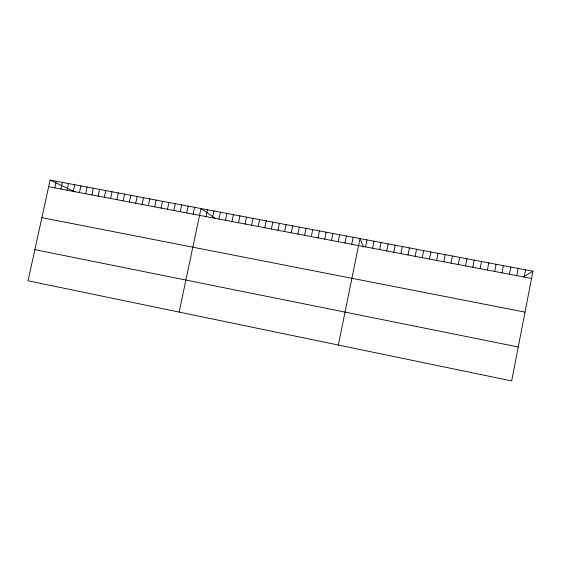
<?xml version="1.0" encoding="UTF-8"?>
<svg xmlns="http://www.w3.org/2000/svg" width="561" height="561" viewBox="0 0 561 561"><rect width="100%" height="100%" fill="white"/><g stroke="black" fill="none" stroke-linecap="round" stroke-linejoin="round"><path stroke-width="0.84" d="M509.388 274.224L510.791 267.043M516.758 275.626L518.161 268.431M524.142 277.029L525.545 269.827M532.95 271.222L511.66 380.926L28.05 280.802L50.104 180.074L532.95 271.222L523.715 276.797M472.797 267.274L474.206 260.136M480.083 268.656L481.485 261.51M487.383 270.044L488.785 262.885M494.697 271.433L496.106 264.266M502.032 272.828L503.441 265.655M436.633 260.402L438.043 253.306M443.828 261.77L445.245 254.666M451.044 263.144L452.461 256.026M458.281 264.519L459.69 257.394M465.532 265.893L466.934 258.761M408.001 254.967L409.418 247.906M415.133 256.321L416.55 249.252M422.286 257.681L423.695 250.599M429.453 259.042L430.862 251.952M372.595 248.235L374.012 241.223M379.643 249.575L381.059 242.548M386.704 250.921L388.128 243.888M393.787 252.268L395.21 245.22M400.891 253.614L402.307 246.56M338.199 241.707L339.622 234.729M344.966 242.99L346.389 236.006M351.747 244.28L353.171 237.282M338.353 345.043L359.966 238.565L363.514 247.099M365.562 246.903L366.978 239.891M304.602 235.318L306.026 228.383M311.292 236.595L312.715 229.645M317.996 237.864L319.419 230.915M324.714 239.14L326.137 232.184M331.453 240.424L332.876 233.453M271.37 229.007L272.8 222.114M277.99 230.269L279.42 223.362M284.616 231.525L286.047 224.617M291.264 232.787L292.695 225.866M297.926 234.056L299.357 227.128M238.509 222.766L239.94 215.908M245.052 224.007L246.482 217.142M251.609 225.256L253.039 218.383M258.179 226.504L259.617 219.624M264.771 227.752L266.202 220.866M205.999 216.588L207.437 209.772M212.472 217.822L213.909 210.999M218.958 219.049L220.396 212.219M225.466 220.291L226.896 213.446M231.981 221.525L233.411 214.681M167.459 209.267L168.903 202.5M173.847 210.48L175.291 203.706M180.249 211.7L181.694 204.912M186.666 212.921L188.11 206.125M193.096 214.141L194.534 207.339M179.12 312.077L200.978 208.559L215.073 218.173M135.727 203.236L137.165 196.511M142.045 204.442L143.49 197.703M148.377 205.642L149.822 198.896M154.724 206.848L156.168 200.095M161.084 208.061L162.529 201.294M104.325 197.276L105.777 190.586M110.58 198.461L112.025 191.764M116.842 199.653L118.294 192.942M123.125 200.845L124.57 194.127M129.416 202.044L130.86 195.319M67.096 190.2L68.54 183.552M73.267 191.371L74.718 184.716M79.452 192.549L80.903 185.887M85.651 193.727L87.102 187.058M91.864 194.905L93.308 188.23M98.091 196.091L99.535 189.408M54.789 187.865L56.24 181.231M60.932 189.029L62.383 182.388M48.653 186.701L531.548 278.438M41.879 217.654L525.012 312.14M34.873 249.652L518.245 346.993M50.104 180.074L75.237 191.96"/></g></svg>
